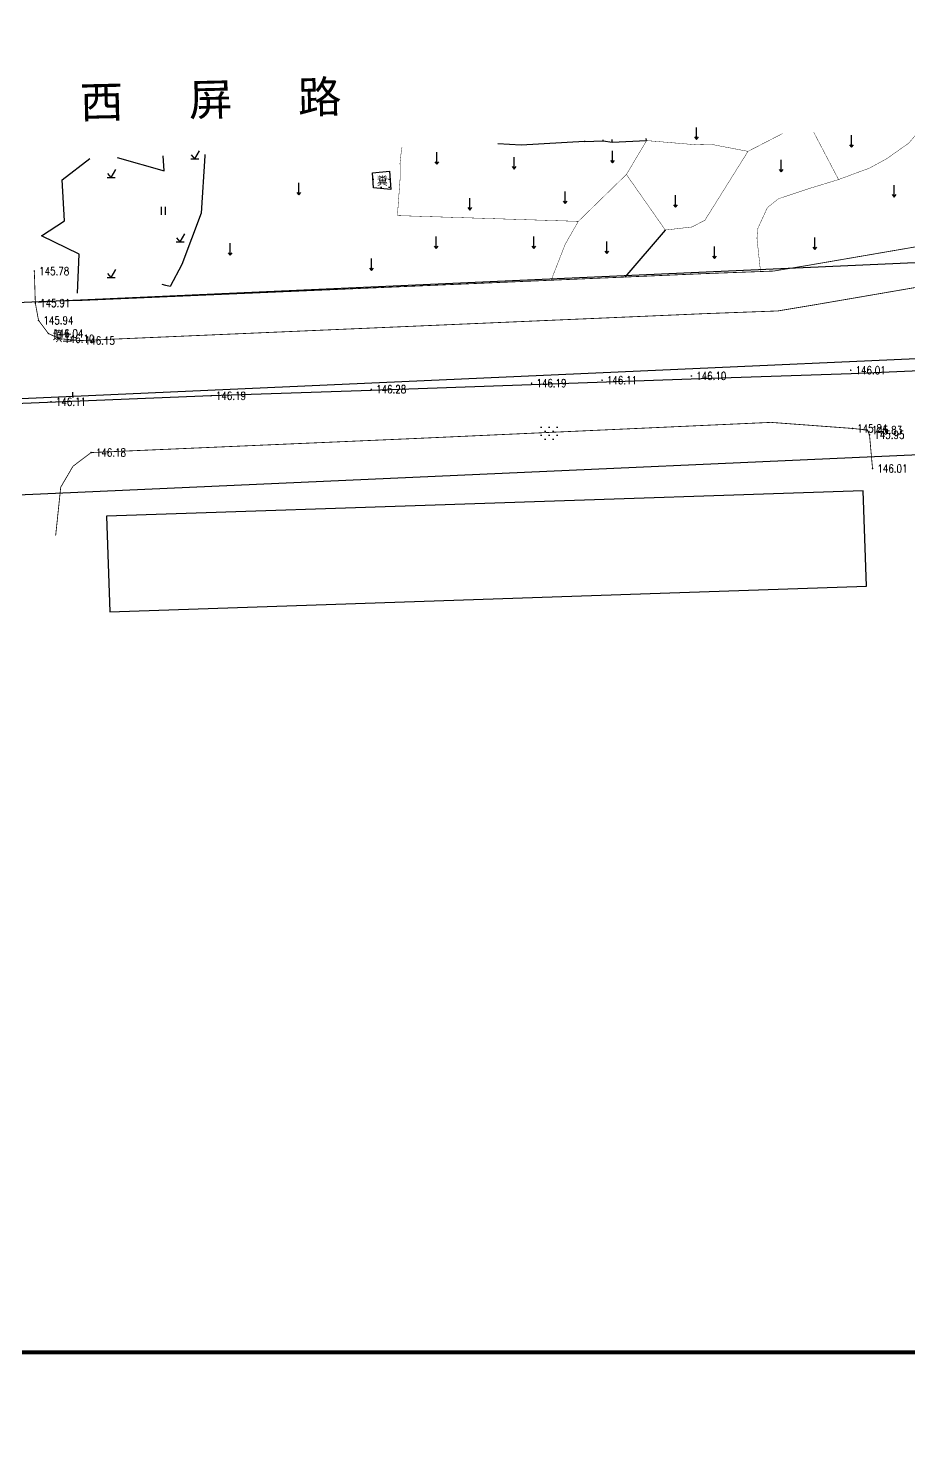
# Model space of a CAD drawing. Extents: x 529262 to 576451, y 2694391 to 2717535.
# Drawn here: x 566233.9 to 566343.9, y 2709257.8 to 2709433.4 of the extents above; entities that cross this region are included whole.
import ezdxf
from ezdxf.enums import TextEntityAlignment as Align
from ezdxf.xclip import XClip

# ---------------------------------------------------------------- set-up
doc = ezdxf.new("R2010")
doc.units = 0
doc.header["$XCLIPFRAME"] = 0
for name, color, linetype in [('DLDW', 8, 'Continuous'), ('DLSS', 4, 'Continuous'), ('DMTZ', 8, 'Continuous'), ('GCD', 8, 'Continuous'), ('JMD', 8, 'Continuous'), ('PP-COM', 7, 'Continuous'), ('RD-中线', 40, 'Continuous'), ('RD-红线', 7, 'Continuous'), ('RD-路名', 7, 'Continuous'), ('ZBTZ', 8, 'Continuous'), ('ZJ', 7, 'Continuous'), ('污水管径标注_W10-', 202, 'Continuous')]:
    doc.layers.add(name, color=color, linetype=linetype)
doc.styles.add('HZ', font='rs.shx', dxfattribs={"width": 0.8, "bigfont": 'hztxt.shx'})
doc.styles.add('宋体', font='', dxfattribs={"width": 0.75})
doc.styles.add('黑体', font='simhei.ttf')
doc.styles.get('宋体').set_extended_font_data('SimSun')
doc.linetypes.add('10421', pattern='A,2,[150,AAA.SHX,S=0.5,R=0,X=0,Y=0.5],1e-11', length=2)
doc.linetypes.add('1161', pattern='A,0,[149,AAA.SHX,S=0.15,R=0,X=0,Y=0],-1.6', length=1.6)
pattern_1 = [(0, (114.99765, 2.56804), (0.5, 0.5), [0, -1]), (0, (115.49765, 3.06804), (0.5, 0.5), [0, -1])]

# ---------------------------------------------------------------- blocks, each defined once
blk = doc.blocks.new('A$C19FD0107')
at = {"layer": 'RD-中线', "color": 8, "linetype": 'Continuous', "flags": 128}
blk.add_lwpolyline([(-4572.92, 15005.07), (-4761.23, 14996.67), (-4901.32, 14990.5), (-5275.64, 14981.73)], dxfattribs=at)
for points in [[(-4490.73, 14139.44, 0), (-4490.29, 14139.42)], [(-3818.25, 14086.17, 0), (-3817.74, 14086.17)]]:
    blk.add_lwpolyline(points, format="xyb", dxfattribs=at)
at = {"layer": 'RD-红线', "color": 8, "linetype": 'Continuous', "flags": 128}
for points in [[(-4607.57, 15015.54), (-4669.14, 15012.79)], [(-4669.14, 15012.79), (-4759.43, 15008.76)], [(-4759.43, 15008.76), (-4761.76, 15008.66), (-4789.12, 15007.45), (-4869.15, 15003.93)], [(-4608.12, 14991.49), (-4760.69, 14984.68), (-4872.06, 14979.77)]]:
    blk.add_lwpolyline(points, dxfattribs=at)
blk = doc.blocks.new('GC200')
at = {"linetype": 'Continuous', "const_width": 0.2, "flags": 128}
blk.add_lwpolyline([(-0.1, 0, 1), (0.1, 0, 1)], format="xyb", close=True, dxfattribs=at)
blk = doc.blocks.new('gc123')
at = {"color": 8}
for p, q in [((-1, 0), (1, 0)), ((0, 0), (-0.8, 1)), ((0, 0), (1.2, 2))]:
    blk.add_line(p, q, dxfattribs=at)
blk = doc.blocks.new('gc120')
at = {"color": 8}
for p, q in [((-0.5, 0.6), (0, 0)), ((0, 0), (0, 3)), ((0, 0), (0.5, 0.6))]:
    blk.add_line(p, q, dxfattribs=at)
blk = doc.blocks.new('gc121')
at = {"color": 8}
for p, q in [((-0.5, -1), (-0.5, 1)), ((0.5, -1), (0.5, 1))]:
    blk.add_line(p, q, dxfattribs=at)

msp = doc.modelspace()

# ---------------------------------------------------------------- hatches: boundary and pattern name
at = {"layer": 'DLDW', "linetype": 'Continuous'}
h = msp.add_hatch(dxfattribs=at)
h.set_pattern_fill('1061', color=252, scale=0.5, style=0)
h.set_pattern_definition(pattern_1)
h.paths.add_polyline_path([(566279.197, 2709413.277), (566277.051, 2709413.476), (566276.911, 2709415.353), (566279.028, 2709415.57)])
h = msp.add_hatch(dxfattribs=at)
h.set_pattern_fill('1061', color=252, scale=0.5, style=0)
h.set_pattern_definition(pattern_1)
h.paths.add_polyline_path([(566297.993, 2709381.6), (566300.237, 2709381.626), (566300.043, 2709383.914), (566297.617, 2709383.532)])

# ---------------------------------------------------------------- linework, layer by layer
at = {"const_width": 0.5}
msp.add_lwpolyline([(566028.964, 2709839.461), (565876.265, 2709839.261), (565876.394, 2709267.88), (566408.228, 2709267.964), (566408.154, 2709339.933), (566653.935, 2709340), (566653.753, 2709778.668), (566028.899, 2709776.063), (566028.964, 2709839.461)], dxfattribs=at)
at = {"layer": 'DLDW', "color": 252, "linetype": 'Continuous', "elevation": 146.709, "flags": 128}
msp.add_lwpolyline([(566303.396, 2709419.363), (566303.427, 2709419.249), (566305.742, 2709419.347), (566305.736, 2709419.447)], dxfattribs=at)
at = {"layer": 'DLDW', "color": 252, "linetype": 'Continuous', "elevation": 147.06, "flags": 128}
msp.add_lwpolyline([(566279.197, 2709413.277), (566277.051, 2709413.476), (566276.911, 2709415.353), (566279.028, 2709415.57)], close=True, dxfattribs=at)
at = {"layer": 'DLSS', "linetype": 'Continuous', "flags": 128}
msp.add_lwpolyline([(566234.662, 2709403.067, 0.1, 0.1, 0), (566234.789, 2709399.075, 0.1, 0.1, 0), (566235.189, 2709396.907, 0.1, 0.1, 0), (566236.414, 2709395.271, 0.1, 0.1, 0), (566237.799, 2709394.619, 0.1, 0.1, 0), (566240.361, 2709394.381, 0.1, 0.1, 0), (566318.486, 2709397.749, 0.1, 0.1, 0), (566327.552, 2709398.084, 0.1, 0.1, 0), (566332.205, 2709398.858, 0.1, 0.1, 0), (566352.405, 2709402.329, 0.1, 0.1, 0), (566363.397, 2709402.831, 0.1, 0.1, 0), (566363.2, 2709407.716, 0, 0, 0)], format="xyseb", dxfattribs=at)
at = {"layer": 'DLSS', "linetype": 'Continuous', "const_width": 0.1, "flags": 128}
msp.add_lwpolyline([(566235.118, 2709399.161), (566237.659, 2709399.328), (566238.86, 2709399.353), (566240.485, 2709399.391), (566318.286, 2709402.745), (566327.047, 2709403.069), (566331.371, 2709403.788), (566351.865, 2709407.31), (566363.2, 2709407.716)], dxfattribs=at)
at = {"layer": 'DLSS', "linetype": 'Continuous', "const_width": 0.1, "elevation": 24.628, "flags": 128}
msp.add_lwpolyline([(566339.403, 2709378.383), (566339.023, 2709382.615), (566338.733, 2709383.208), (566336.883, 2709383.405), (566326.696, 2709384.161), (566281.611, 2709382.118), (566241.754, 2709380.389), (566239.497, 2709378.682), (566237.961, 2709376.057), (566237.331, 2709370.021)], dxfattribs=at)
at = {"layer": 'DMTZ', "linetype": '10421'}
msp.add_lwpolyline([(566313.51, 2709408.195), (566308.43, 2709402.32)], dxfattribs=at)
at = {"layer": 'JMD', "linetype": 'Continuous', "elevation": 145.693, "flags": 128}
msp.add_lwpolyline([(566243.694, 2709372.426), (566244.097, 2709360.496), (566338.631, 2709363.688), (566338.228, 2709375.618)], close=True, dxfattribs=at)
at = {"layer": 'ZBTZ', "linetype": 'Continuous', "const_width": 0.05, "flags": 128}
for points in [[(566328.175, 2709420.26), (566323.839, 2709418.027), (566318.454, 2709409.419), (566316.847, 2709408.58), (566313.51, 2709408.195)], [(566323.839, 2709418.027), (566319.341, 2709418.887), (566317.361, 2709418.849), (566311.175, 2709419.373)]]:
    msp.add_lwpolyline(points, dxfattribs=at)
for points, elevation in [([(566325.396, 2709403.008), (566325.394, 2709403.14), (566324.96, 2709407.151), (566325.044, 2709408.339), (566326.262, 2709410.999), (566327.647, 2709412.106), (566331.612, 2709413.424), (566334.006, 2709414.151), (566335.108, 2709414.489), (566339.028, 2709415.936), (566341.147, 2709417.091), (566343.913, 2709419.044), (566345.511, 2709420.888)], 146.19), ([(566335.155, 2709414.506), (566332.061, 2709420.401)], 146.19), ([(566280.616, 2709418.538), (566280.561, 2709418.414), (566280.358, 2709416.539), (566280.389, 2709414.867), (566280.032, 2709410.001)], 146.68), ([(566299.282, 2709401.926), (566299.304, 2709402.076), (566300.999, 2709406.423), (566302.637, 2709409.28), (566308.643, 2709415.139), (566311.175, 2709419.373), (566308.643, 2709415.139), (566313.51, 2709408.195)], 146.745), ([(566302.637, 2709409.28), (566280.032, 2709410.001)], 146.745)]:
    msp.add_lwpolyline(points, dxfattribs=dict(at, elevation=elevation))
at = {"layer": 'ZBTZ', "linetype": '1161', "flags": 128}
for points, elevation in [([(566303.412, 2709419.305), (566303.427, 2709419.249), (566295.505, 2709418.787), (566292.582, 2709418.971)], 146.68), ([(566305.742, 2709419.347), (566306.864, 2709419.179), (566306.882, 2709419.489)], 146.709), ([(566306.864, 2709419.179), (566311.175, 2709419.373), (566311.131, 2709419.643)], 146.709), ([(566245.029, 2709417.249), (566250.873, 2709415.586), (566250.774, 2709417.457)], 147.794), ([(566255.958, 2709417.645), (566255.99, 2709417.474), (566255.495, 2709410.297), (566253.114, 2709403.909), (566251.642, 2709401.128), (566251.088, 2709401.267), (566250.643, 2709401.406)], 147.06)]:
    msp.add_lwpolyline(points, dxfattribs=dict(at, elevation=elevation))
for points in [[(566240.055, 2709400.302), (566240.266, 2709405.193), (566235.577, 2709407.463), (566238.418, 2709409.328), (566238.145, 2709414.466), (566241.584, 2709417.124)], [(566239.564, 2709387.271), (566239.472, 2709387.295), (566239.487, 2709387.919)]]:
    msp.add_lwpolyline(points, dxfattribs=at)
at = {"layer": '污水管径标注_W10-'}
msp.add_lwpolyline([(566096.905, 2709381.109), (566116.889, 2709381.912), (566136.872, 2709382.716), (566156.856, 2709383.519), (566176.841, 2709384.323), (566196.824, 2709385.118), (566216.808, 2709385.914), (566256.775, 2709387.505), (566276.765, 2709388.197), (566296.753, 2709388.89), (566316.741, 2709389.582), (566336.728, 2709390.274), (566356.709, 2709391.162), (566376.689, 2709392.049), (566396.67, 2709392.937), (566416.649, 2709393.824), (566436.633, 2709394.643)], dxfattribs=at)

# ---------------------------------------------------------------- block references
at = {"layer": 'GCD', "linetype": 'Continuous'}
ref = msp.add_blockref('GC200', (566234.662, 2709403.067, 145.779), dxfattribs=dict(at, xscale=0.5, yscale=0.5, zscale=0.5))
ref.add_attrib('height', '145.78', dxfattribs={"linetype": 'Continuous', "height": 1, "style": 'HZ', "width": 0.8}).set_placement((566235.262, 2709403.067, 145.779), align=Align.MIDDLE_LEFT)
ref = msp.add_blockref('GC200', (566234.789, 2709399.075, 145.91), dxfattribs=dict(at, xscale=0.5, yscale=0.5, zscale=0.5))
ref.add_attrib('height', '145.91', dxfattribs={"linetype": 'Continuous', "height": 1, "style": 'HZ', "width": 0.8}).set_placement((566235.389, 2709399.075, 145.91), align=Align.MIDDLE_LEFT)
ref = msp.add_blockref('GC200', (566235.189, 2709396.907, 145.941), dxfattribs=dict(at, xscale=0.5, yscale=0.5, zscale=0.5))
ref.add_attrib('height', '145.94', dxfattribs={"linetype": 'Continuous', "height": 1, "style": 'HZ', "width": 0.8}).set_placement((566235.789, 2709396.907, 145.941), align=Align.MIDDLE_LEFT)
ref = msp.add_blockref('GC200', (566236.414, 2709395.271, 146.043), dxfattribs=dict(at, xscale=0.5, yscale=0.5, zscale=0.5))
ref.add_attrib('height', '146.04', dxfattribs={"linetype": 'Continuous', "height": 1, "style": 'HZ', "width": 0.8}).set_placement((566237.014, 2709395.271, 146.043), align=Align.MIDDLE_LEFT)
ref = msp.add_blockref('GC200', (566237.799, 2709394.619, 146.101), dxfattribs=dict(at, xscale=0.5, yscale=0.5, zscale=0.5))
ref.add_attrib('height', '146.10', dxfattribs={"linetype": 'Continuous', "height": 1, "style": 'HZ', "width": 0.8}).set_placement((566238.399, 2709394.619, 146.101), align=Align.MIDDLE_LEFT)
ref = msp.add_blockref('GC200', (566240.361, 2709394.381, 146.148), dxfattribs=dict(at, xscale=0.5, yscale=0.5, zscale=0.5))
ref.add_attrib('height', '146.15', dxfattribs={"linetype": 'Continuous', "height": 1, "style": 'HZ', "width": 0.8}).set_placement((566240.961, 2709394.381, 146.148), align=Align.MIDDLE_LEFT)
ref = msp.add_blockref('GC200', (566316.768, 2709389.961, 146.1), dxfattribs=dict(at, xscale=0.5, yscale=0.5, zscale=0.5))
ref.add_attrib('height', '146.10', dxfattribs={"linetype": 'Continuous', "height": 1, "style": 'HZ', "width": 0.8}).set_placement((566317.368, 2709389.961, 146.1), align=Align.MIDDLE_LEFT)
ref = msp.add_blockref('GC200', (566336.679, 2709390.68, 146.01), dxfattribs=dict(at, xscale=0.5, yscale=0.5, zscale=0.5))
ref.add_attrib('height', '146.01', dxfattribs={"linetype": 'Continuous', "height": 1, "style": 'HZ', "width": 0.8}).set_placement((566337.279, 2709390.68, 146.01), align=Align.MIDDLE_LEFT)
ref = msp.add_blockref('GC200', (566276.763, 2709388.294, 146.277), dxfattribs=dict(at, xscale=0.5, yscale=0.5, zscale=0.5))
ref.add_attrib('height', '146.28', dxfattribs={"linetype": 'Continuous', "height": 1, "style": 'HZ', "width": 0.8}).set_placement((566277.363, 2709388.294, 146.277), align=Align.MIDDLE_LEFT)
ref = msp.add_blockref('GC200', (566296.801, 2709389.06, 146.19), dxfattribs=dict(at, xscale=0.5, yscale=0.5, zscale=0.5))
ref.add_attrib('height', '146.19', dxfattribs={"linetype": 'Continuous', "height": 1, "style": 'HZ', "width": 0.8}).set_placement((566297.401, 2709389.06, 146.19), align=Align.MIDDLE_LEFT)
ref = msp.add_blockref('GC200', (566305.606, 2709389.43, 146.11), dxfattribs=dict(at, xscale=0.5, yscale=0.5, zscale=0.5))
ref.add_attrib('height', '146.11', dxfattribs={"linetype": 'Continuous', "height": 1, "style": 'HZ', "width": 0.8}).set_placement((566306.206, 2709389.43, 146.11), align=Align.MIDDLE_LEFT)
ref = msp.add_blockref('GC200', (566236.755, 2709386.743, 146.11), dxfattribs=dict(at, xscale=0.5, yscale=0.5, zscale=0.5))
ref.add_attrib('height', '146.11', dxfattribs={"linetype": 'Continuous', "height": 1, "style": 'HZ', "width": 0.8}).set_placement((566237.355, 2709386.743, 146.11), align=Align.MIDDLE_LEFT)
ref = msp.add_blockref('GC200', (566256.749, 2709387.49, 146.19), dxfattribs=dict(at, xscale=0.5, yscale=0.5, zscale=0.5))
ref.add_attrib('height', '146.19', dxfattribs={"linetype": 'Continuous', "height": 1, "style": 'HZ', "width": 0.8}).set_placement((566257.349, 2709387.49, 146.19), align=Align.MIDDLE_LEFT)
ref = msp.add_blockref('GC200', (566336.883, 2709383.405, 145.84), dxfattribs=dict(at, xscale=0.5, yscale=0.5, zscale=0.5))
ref.add_attrib('height', '145.84', dxfattribs={"linetype": 'Continuous', "height": 1, "style": 'HZ', "width": 0.8}).set_placement((566337.483, 2709383.405, 145.84), align=Align.MIDDLE_LEFT)
ref = msp.add_blockref('GC200', (566338.733, 2709383.208, 145.827), dxfattribs=dict(at, xscale=0.5, yscale=0.5, zscale=0.5))
ref.add_attrib('height', '145.83', dxfattribs={"linetype": 'Continuous', "height": 1, "style": 'HZ', "width": 0.8}).set_placement((566339.333, 2709383.208, 145.827), align=Align.MIDDLE_LEFT)
ref = msp.add_blockref('GC200', (566339.023, 2709382.615, 145.946), dxfattribs=dict(at, xscale=0.5, yscale=0.5, zscale=0.5))
ref.add_attrib('height', '145.95', dxfattribs={"linetype": 'Continuous', "height": 1, "style": 'HZ', "width": 0.8}).set_placement((566339.623, 2709382.615, 145.946), align=Align.MIDDLE_LEFT)
ref = msp.add_blockref('GC200', (566241.754, 2709380.389, 146.184), dxfattribs=dict(at, xscale=0.5, yscale=0.5, zscale=0.5))
ref.add_attrib('height', '146.18', dxfattribs={"linetype": 'Continuous', "height": 1, "style": 'HZ', "width": 0.8}).set_placement((566242.354, 2709380.389, 146.184), align=Align.MIDDLE_LEFT)
ref = msp.add_blockref('GC200', (566339.403, 2709378.383, 146.01), dxfattribs=dict(at, xscale=0.5, yscale=0.5, zscale=0.5))
ref.add_attrib('height', '146.01', dxfattribs={"linetype": 'Continuous', "height": 1, "style": 'HZ', "width": 0.8}).set_placement((566340.003, 2709378.383, 146.01), align=Align.MIDDLE_LEFT)
at = {"layer": 'PP-COM'}
ref = msp.add_blockref('A$C19FD0107', (570997.993, 2694390.603), dxfattribs=at)
XClip(ref).set_block_clipping_path([(-9366.4383134884, 14428.6043910822), (-3328.4480743363, 17452.7484863754)])
at = {"layer": 'ZBTZ', "linetype": 'Continuous', "xscale": 0.5, "yscale": 0.5}
for name, p in [('gc120', (566317.414, 2709419.523)), ('gc120', (566336.755, 2709418.541)), ('gc123', (566254.721, 2709417.104)), ('gc120', (566284.979, 2709416.431)), ('gc120', (566294.636, 2709415.817)), ('gc120', (566306.916, 2709416.598)), ('gc120', (566327.978, 2709415.462)), ('gc123', (566244.268, 2709414.779)), ('gc123', (566244.268, 2709414.779)), ('gc120', (566267.717, 2709412.583)), ('gc120', (566300.999, 2709411.521)), ('gc120', (566342.123, 2709412.319)), ('gc120', (566289.069, 2709410.698)), ('gc120', (566314.785, 2709411.06)), ('gc121', (566250.786, 2709410.578)), ('gc123', (566252.889, 2709406.735)), ('gc120', (566259.123, 2709405.067)), ('gc120', (566284.868, 2709405.887)), ('gc120', (566297.092, 2709405.887)), ('gc120', (566306.185, 2709405.26)), ('gc120', (566319.649, 2709404.631)), ('gc120', (566332.184, 2709405.764)), ('gc120', (566276.814, 2709403.129)), ('gc123', (566244.268, 2709402.279))]:
    msp.add_blockref(name, p, dxfattribs=at)

# ---------------------------------------------------------------- texts
at = {"layer": 'RD-路名', "color": 7, "style": '黑体'}
msp.add_text('西   屏   路', height=4, rotation=1.30936, dxfattribs=at).set_placement((566256.692, 2709424.599), align=Align.MIDDLE)
at = {"layer": 'ZJ', "color": 8, "linetype": 'Continuous', "style": '宋体'}
msp.add_text('糞', height=1, dxfattribs=at).set_placement((566278.159, 2709414.378), align=Align.MIDDLE)
at = {"layer": 'ZJ', "color": 8, "linetype": 'Continuous', "style": 'HZ', "width": 0.8}
msp.add_text('填土', height=1.5, dxfattribs=at).set_placement((566238.175, 2709394.983), align=Align.MIDDLE)
msp.add_text('填土', height=1.5, dxfattribs=at).set_placement((566238.175, 2709394.983), align=Align.MIDDLE)

doc.saveas('drawing.dxf')
